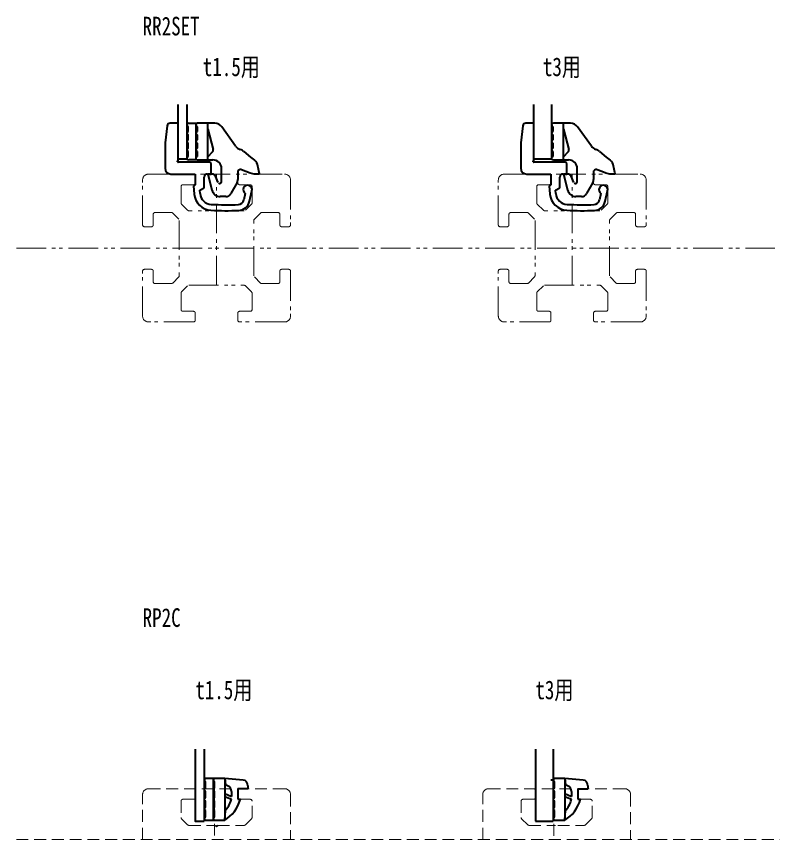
# Model space of a CAD drawing. Units: millimetres on the paper. Extents: x -623 to -78, y -398 to -116.
# Drawn here: x -615.8 to -488, y -258 to -118.9 of the extents above; entities that cross this region are included whole.
import ezdxf
from ezdxf.enums import TextEntityAlignment as Align

# ---------------------------------------------------------------- set-up
doc = ezdxf.new("R2010")
doc.units = ezdxf.units.MM
doc.linetypes.add('DASHED2', pattern=[3, 2, -1])
doc.linetypes.add('DOUBLE_CHAIN1', pattern=[8.8, 5, -1, 0.6, -0.6, 0.6, -1])
for name, color, linetype, lineweight in [('0-0', 7, 'Continuous', 18), ('0-1', 4, 'DOUBLE_CHAIN1', 18), ('0-2', 1, 'Continuous', 40), ('0-3', 2, 'Continuous', 50), ('0-8', 7, 'Continuous', 18), ('0-F', 4, 'DOUBLE_CHAIN1', 18)]:
    doc.layers.add(name, color=color, linetype=linetype, lineweight=lineweight)
doc.styles.add('ＭＳ ゴシック', font='')
doc.styles.get('ＭＳ ゴシック').set_extended_font_data('MS Gothic')

msp = doc.modelspace()

# ---------------------------------------------------------------- linework, layer by layer
at = {"layer": '0-0', "lineweight": 40}
for p, q in [((-590.353, -137.34), (-590.7, -140.2)), ((-588.5, -136.9), (-589.857, -136.9)), ((-588.5, -143.127), (-588.5, -136.9)), ((-530.231, -137.34), (-530.578, -140.2)), ((-528.378, -136.9), (-529.735, -136.9)), ((-528.378, -143.127), (-528.378, -136.9)), ((-590.7, -140.2), (-590.7, -144.5)), ((-530.578, -140.2), (-530.578, -144.5)), ((-588.6, -143.4), (-588.6, -143.3)), ((-528.478, -143.4), (-528.478, -143.3)), ((-583.2, -143.5), (-588.5, -143.5)), ((-582.9, -145.5), (-582.9, -143.8)), ((-523.078, -143.5), (-528.378, -143.5)), ((-522.778, -145.5), (-522.778, -143.8)), ((-589.7, -145.5), (-585.6, -145.5)), ((-585.6, -145.5), (-585.6, -147.289)), ((-584.1, -147.808), (-584.1, -146)), ((-583.6, -145.5), (-582.9, -145.5)), ((-529.578, -145.5), (-525.478, -145.5)), ((-525.478, -145.5), (-525.478, -147.289)), ((-523.978, -147.808), (-523.978, -146)), ((-523.478, -145.5), (-522.778, -145.5)), ((-585.6, -147.289), (-585.9, -147.462)), ((-585.9, -147.462), (-585.776, -148.88)), ((-525.478, -147.289), (-525.778, -147.462)), ((-525.778, -147.462), (-525.654, -148.88)), ((-584.829, -148.229), (-584.1, -147.808)), ((-584.78, -148.793), (-584.829, -148.229)), ((-577.152, -148.783), (-577.402, -149.875)), ((-576.427, -150.098), (-576.019, -148.317)), ((-524.707, -148.229), (-523.978, -147.808)), ((-524.657, -148.793), (-524.707, -148.229)), ((-517.029, -148.783), (-517.279, -149.875)), ((-516.304, -150.098), (-515.897, -148.317)), ((-582.2, -255.6), (-582, -255.8)), ((-582, -255.8), (-581.8, -255.6))]:
    msp.add_line(p, q, dxfattribs=at)
for centre, radius, start, end in [((-589.857, -137.4), 0.5, 90, 173.08877), ((-529.735, -137.4), 0.5, 90, 173.08877), ((-588.5, -143.3), 0.1, 120, 180), ((-588.6, -143.127), 0.1, 300, 0), ((-528.378, -143.3), 0.1, 120, 180), ((-528.478, -143.127), 0.1, 300, 0), ((-589.7, -144.5), 1, 180, 270), ((-588.5, -143.4), 0.1, 180, 270), ((-583.2, -143.8), 0.3, 0, 90), ((-529.578, -144.5), 1, 180, 270), ((-528.378, -143.4), 0.1, 180, 270), ((-523.078, -143.8), 0.3, 0, 90), ((-583.6, -146), 0.5, 90, 180), ((-523.478, -146), 0.5, 90, 180), ((-576.75, -148.15), 0.75, 347.1018, 237.63058), ((-516.628, -148.15), 0.75, 347.1018, 237.63058), ((-582.787, -148.618), 3, 185, 267), ((-582.787, -148.618), 2, 185, 267), ((-522.665, -148.618), 3, 185, 267), ((-522.665, -148.618), 2, 185, 267), ((-578.376, -149.652), 1, 272.00418, 347.1018), ((-578.376, -149.652), 2, 272.03662, 347.1018), ((-518.254, -149.652), 1, 272.00418, 347.1018), ((-518.254, -149.652), 2, 272.03662, 347.1018), ((-580.197, -99.186), 52.5, 267, 272.11453), ((-580.197, -99.186), 51.5, 267, 272.11541), ((-520.074, -99.186), 52.5, 267, 272.11453), ((-520.074, -99.186), 51.5, 267, 272.11541)]:
    msp.add_arc(centre, radius, start, end, dxfattribs=at)
at = {"layer": '0-1'}
for p, q in [((-593.5, -145.5), (-570.5, -145.5)), ((-585.6, -147), (-585.6, -145.8)), ((-582, -164.3), (-582, -145.5)), ((-578.4, -147), (-578.4, -145.8)), ((-533.378, -145.5), (-510.378, -145.5)), ((-525.478, -147), (-525.478, -145.8)), ((-521.878, -164.3), (-521.878, -145.5)), ((-518.278, -147), (-518.278, -145.8)), ((-594.5, -154.1), (-594.5, -146.5)), ((-587.7, -147.3), (-585.9, -147.3)), ((-576.3, -147.3), (-578.1, -147.3)), ((-569.5, -146.5), (-569.5, -154.1)), ((-534.378, -154.1), (-534.378, -146.5)), ((-527.578, -147.3), (-525.778, -147.3)), ((-516.178, -147.3), (-517.978, -147.3)), ((-509.378, -146.5), (-509.378, -154.1)), ((-588, -150.376), (-588, -147.6)), ((-576, -147.6), (-576, -150.376)), ((-527.878, -150.376), (-527.878, -147.6)), ((-515.878, -147.6), (-515.878, -150.376)), ((-586.888, -151.612), (-587.912, -150.588)), ((-576.088, -150.588), (-577.112, -151.612)), ((-526.766, -151.612), (-527.79, -150.588)), ((-515.966, -150.588), (-516.99, -151.612)), ((-592.7, -152.3), (-592.7, -154.1)), ((-592.4, -152), (-589.624, -152)), ((-589.412, -152.088), (-588.388, -153.112)), ((-577.324, -151.7), (-586.676, -151.7)), ((-575.612, -153.112), (-574.588, -152.088)), ((-574.376, -152), (-571.6, -152)), ((-571.3, -152.3), (-571.3, -154.1)), ((-532.578, -152.3), (-532.578, -154.1)), ((-532.278, -152), (-529.502, -152)), ((-529.29, -152.088), (-528.266, -153.112)), ((-517.202, -151.7), (-526.553, -151.7)), ((-515.49, -153.112), (-514.466, -152.088)), ((-514.253, -152), (-511.478, -152)), ((-511.178, -152.3), (-511.178, -154.1)), ((-593, -154.4), (-594.2, -154.4)), ((-588.3, -153.324), (-588.3, -162.676)), ((-575.7, -162.676), (-575.7, -153.324)), ((-571, -154.4), (-569.8, -154.4)), ((-532.878, -154.4), (-534.078, -154.4)), ((-528.178, -153.324), (-528.178, -162.676)), ((-515.578, -162.676), (-515.578, -153.324)), ((-510.878, -154.4), (-509.678, -154.4)), ((-594.5, -169.5), (-594.5, -161.9)), ((-593, -161.6), (-594.2, -161.6)), ((-592.7, -163.7), (-592.7, -161.9)), ((-571.3, -163.7), (-571.3, -161.9)), ((-571, -161.6), (-569.8, -161.6)), ((-569.5, -161.9), (-569.5, -169.5)), ((-534.378, -169.5), (-534.378, -161.9)), ((-532.878, -161.6), (-534.078, -161.6)), ((-532.578, -163.7), (-532.578, -161.9)), ((-511.178, -163.7), (-511.178, -161.9)), ((-510.878, -161.6), (-509.678, -161.6)), ((-509.378, -161.9), (-509.378, -169.5)), ((-589.624, -164), (-592.4, -164)), ((-588.388, -162.888), (-589.412, -163.912)), ((-574.588, -163.912), (-575.612, -162.888)), ((-571.6, -164), (-574.376, -164)), ((-529.502, -164), (-532.278, -164)), ((-528.266, -162.888), (-529.29, -163.912)), ((-514.466, -163.912), (-515.49, -162.888)), ((-511.478, -164), (-514.253, -164)), ((-587.912, -165.412), (-586.888, -164.388)), ((-586.676, -164.3), (-577.324, -164.3)), ((-577.112, -164.388), (-576.088, -165.412)), ((-527.79, -165.412), (-526.766, -164.388)), ((-526.553, -164.3), (-517.202, -164.3)), ((-516.99, -164.388), (-515.966, -165.412)), ((-588, -168.4), (-588, -165.624)), ((-576, -165.624), (-576, -168.4)), ((-527.878, -168.4), (-527.878, -165.624)), ((-515.878, -165.624), (-515.878, -168.4)), ((-587.7, -168.7), (-585.9, -168.7)), ((-585.6, -169), (-585.6, -170.2)), ((-578.4, -169), (-578.4, -170.2)), ((-576.3, -168.7), (-578.1, -168.7)), ((-527.578, -168.7), (-525.778, -168.7)), ((-525.478, -169), (-525.478, -170.2)), ((-518.278, -169), (-518.278, -170.2)), ((-516.178, -168.7), (-517.978, -168.7)), ((-585.9, -170.5), (-593.5, -170.5)), ((-570.5, -170.5), (-578.1, -170.5)), ((-525.778, -170.5), (-533.378, -170.5)), ((-510.378, -170.5), (-517.978, -170.5))]:
    msp.add_line(p, q, dxfattribs=at)
at = {"layer": '0-1', "color": 5, "linetype": 'Continuous', "lineweight": 40}
for p, q in [((-584.1, -242.745), (-584.1, -254.9)), ((-528.12, -242.745), (-528.12, -254.9)), ((-525.12, -242.745), (-525.12, -254.9)), ((-525.17, -247.95), (-525.48, -247.95)), ((-528.12, -254.9), (-525.12, -254.9))]:
    msp.add_line(p, q, dxfattribs=at)
msp.add_lwpolyline([(-585.6, -242.745), (-585.6, -254.9), (-584.1, -254.9)], dxfattribs=at)
at = {"layer": '0-1'}
for centre, radius, start, end in [((-593.5, -146.5), 1, 90, 180), ((-585.9, -145.8), 0.3, 0, 90), ((-578.1, -145.8), 0.3, 90, 180), ((-570.5, -146.5), 1, 0, 90), ((-533.378, -146.5), 1, 90, 180), ((-525.778, -145.8), 0.3, 0, 90), ((-517.978, -145.8), 0.3, 90, 180), ((-510.378, -146.5), 1, 0, 90), ((-587.7, -147.6), 0.3, 90, 180), ((-585.9, -147), 0.3, 270, 0), ((-578.1, -147), 0.3, 180, 270), ((-576.3, -147.6), 0.3, 0, 90), ((-527.578, -147.6), 0.3, 90, 180), ((-525.778, -147), 0.3, 270, 0), ((-517.978, -147), 0.3, 180, 270), ((-516.178, -147.6), 0.3, 0, 90), ((-587.7, -150.376), 0.3, 180, 225), ((-586.676, -151.4), 0.3, 225, 270), ((-576.3, -150.376), 0.3, 315, 0), ((-527.578, -150.376), 0.3, 180, 225), ((-526.553, -151.4), 0.3, 225, 270), ((-516.178, -150.376), 0.3, 315, 0), ((-592.4, -152.3), 0.3, 90, 180), ((-589.624, -152.3), 0.3, 45, 90), ((-574.376, -152.3), 0.3, 90, 135), ((-571.6, -152.3), 0.3, 0, 90), ((-532.278, -152.3), 0.3, 90, 180), ((-529.502, -152.3), 0.3, 45, 90), ((-514.253, -152.3), 0.3, 90, 135), ((-511.478, -152.3), 0.3, 0, 90), ((-594.2, -154.1), 0.3, 180, 270), ((-593, -154.1), 0.3, 270, 0), ((-575.4, -153.324), 0.3, 135, 180), ((-571, -154.1), 0.3, 180, 270), ((-569.8, -154.1), 0.3, 270, 0), ((-534.078, -154.1), 0.3, 180, 270), ((-532.878, -154.1), 0.3, 270, 0), ((-515.278, -153.324), 0.3, 135, 180), ((-510.878, -154.1), 0.3, 180, 270), ((-509.678, -154.1), 0.3, 270, 0), ((-594.2, -161.9), 0.3, 90, 180), ((-593, -161.9), 0.3, 0, 90), ((-588.6, -162.676), 0.3, 315, 0), ((-571, -161.9), 0.3, 90, 180), ((-569.8, -161.9), 0.3, 0, 90), ((-534.078, -161.9), 0.3, 90, 180), ((-532.878, -161.9), 0.3, 0, 90), ((-528.478, -162.676), 0.3, 315, 0), ((-510.878, -161.9), 0.3, 90, 180), ((-509.678, -161.9), 0.3, 0, 90), ((-592.4, -163.7), 0.3, 180, 270), ((-589.624, -163.7), 0.3, 270, 315), ((-574.376, -163.7), 0.3, 225, 270), ((-571.6, -163.7), 0.3, 270, 0), ((-532.278, -163.7), 0.3, 180, 270), ((-529.502, -163.7), 0.3, 270, 315), ((-514.253, -163.7), 0.3, 225, 270), ((-511.478, -163.7), 0.3, 270, 0), ((-587.7, -165.624), 0.3, 135, 180), ((-577.324, -164.6), 0.3, 45, 90), ((-576.3, -165.624), 0.3, 360, 45), ((-527.578, -165.624), 0.3, 135, 180), ((-517.202, -164.6), 0.3, 45, 90), ((-516.178, -165.624), 0.3, 360, 45), ((-593.5, -169.5), 1, 180, 270), ((-587.7, -168.4), 0.3, 180, 270), ((-585.9, -169), 0.3, 0, 90), ((-578.1, -169), 0.3, 90, 180), ((-576.3, -168.4), 0.3, 270, 0), ((-570.5, -169.5), 1, 270, 0), ((-533.378, -169.5), 1, 180, 270), ((-527.578, -168.4), 0.3, 180, 270), ((-525.778, -169), 0.3, 0, 90), ((-517.978, -169), 0.3, 90, 180), ((-516.178, -168.4), 0.3, 270, 0), ((-510.378, -169.5), 1, 270, 0), ((-585.9, -170.2), 0.3, 270, 0), ((-578.1, -170.2), 0.3, 180, 270), ((-525.778, -170.2), 0.3, 270, 0), ((-517.978, -170.2), 0.3, 180, 270)]:
    msp.add_arc(centre, radius, start, end, dxfattribs=at)
at = {"layer": '0-2'}
for p, q in [((-586.8, -138.317), (-586.8, -137.483)), ((-586.7, -136.9), (-585.5, -136.9)), ((-585.5, -136.9), (-585.5, -143.1)), ((-585.3, -137.483), (-585.3, -138.317)), ((-582.288, -136.9), (-585.2, -136.9)), ((-583.5, -143.1), (-583.5, -136.9)), ((-578.772, -140.782), (-581.098, -137.518)), ((-525.178, -137.483), (-525.178, -138.317)), ((-522.166, -136.9), (-525.078, -136.9)), ((-523.378, -143.1), (-523.378, -136.9)), ((-518.65, -140.782), (-520.976, -137.518)), ((-586.8, -139.717), (-586.8, -138.883)), ((-585.3, -138.883), (-585.3, -139.717)), ((-583.5, -137.9), (-582.599, -141.328)), ((-525.178, -138.883), (-525.178, -139.717)), ((-523.378, -137.9), (-522.477, -141.328)), ((-586.8, -141.117), (-586.8, -140.283)), ((-585.3, -140.283), (-585.3, -141.117)), ((-525.178, -140.283), (-525.178, -141.117)), ((-586.8, -142.517), (-586.8, -141.691)), ((-585.3, -141.691), (-585.3, -142.517)), ((-582.726, -141.811), (-583.5, -142.6)), ((-577.402, -141.68), (-576.255, -142.659)), ((-525.178, -141.691), (-525.178, -142.517)), ((-522.604, -141.811), (-523.378, -142.6)), ((-517.279, -141.68), (-516.133, -142.659)), ((-585.5, -143.1), (-586.7, -143.1)), ((-585.2, -143.1), (-582.617, -143.1)), ((-576.255, -142.659), (-575.607, -143.14)), ((-525.078, -143.1), (-522.495, -143.1)), ((-516.133, -142.659), (-515.485, -143.14)), ((-581.146, -146.805), (-581.146, -144.6)), ((-574.987, -144.365), (-575.015, -144.153)), ((-574.796, -145.228), (-574.987, -144.365)), ((-521.024, -146.805), (-521.024, -144.6)), ((-514.865, -144.365), (-514.893, -144.153)), ((-514.674, -145.228), (-514.865, -144.365)), ((-582.708, -145.5), (-583.5, -145.5)), ((-583.5, -145.5), (-582.794, -148.188)), ((-581.71, -146.926), (-582.169, -145.859)), ((-578.427, -145.277), (-578.4, -145.8)), ((-578.4, -145.8), (-578.4, -146.432)), ((-577.027, -145.056), (-577.766, -144.757)), ((-576.306, -145.326), (-577.027, -145.056)), ((-575.63, -145.5), (-576.306, -145.326)), ((-575.065, -145.5), (-575.63, -145.5)), ((-574.77, -145.28), (-574.796, -145.228)), ((-522.585, -145.5), (-523.378, -145.5)), ((-523.378, -145.5), (-522.671, -148.188)), ((-521.588, -146.926), (-522.046, -145.859)), ((-518.305, -145.277), (-518.278, -145.8)), ((-518.278, -145.8), (-518.278, -146.432)), ((-516.905, -145.056), (-517.644, -144.757)), ((-516.184, -145.326), (-516.905, -145.056)), ((-515.508, -145.5), (-516.184, -145.326)), ((-514.943, -145.5), (-515.508, -145.5)), ((-514.647, -145.28), (-514.674, -145.228)), ((-578.531, -146.932), (-579.589, -148.8)), ((-518.409, -146.932), (-519.467, -148.8)), ((-580.438, -149.3), (-581.373, -149.3)), ((-520.316, -149.3), (-521.25, -149.3))]:
    msp.add_line(p, q, dxfattribs=at)
for centre, start, end in [((-586.7, -137.2), 90, 250.52878), ((-585.2, -137.2), 90, 250.52878), ((-525.078, -137.2), 90, 250.52878), ((-586.7, -138.6), 109.47122, 250.52878), ((-585.2, -138.6), 109.47122, 250.52878), ((-525.078, -138.6), 109.47122, 250.52878), ((-586.7, -140), 109.47122, 250.52878), ((-585.2, -140), 109.47122, 250.52878), ((-525.078, -140), 109.47122, 250.52878), ((-586.7, -141.4), 109.47122, 250.52878), ((-585.2, -141.4), 109.47122, 250.52878), ((-525.078, -141.4), 109.47122, 250.52878), ((-586.7, -142.8), 109.47122, 270), ((-585.2, -142.8), 109.47122, 270), ((-525.078, -142.8), 109.47122, 270)]:
    msp.add_arc(centre, 0.3, start, end, dxfattribs=at)
for centre, major_axis, start_param, end_param in [((-582.288, -138.4), (0, 1.5), 5.3407075, 6.2831853), ((-522.166, -138.4), (0, 1.5), 5.3407075, 6.2831853), ((-583.073, -141.457), (0, 0.5), 3.9269908, 4.9741884), ((-577.582, -139.9), (0, 1.5), 2.1991149, 2.8403384), ((-578.401, -142.781), (0, 1.5), 5.5359502, 6.0200941), ((-522.951, -141.457), (0, 0.5), 3.9269908, 4.9741884), ((-517.46, -139.9), (0, 1.5), 2.1991149, 2.8403384), ((-518.279, -142.781), (0, 1.5), 5.5359502, 6.0200941), ((-582.617, -144.6), (0, 1.5), 4.712389, 6.2831853), ((-576.473, -144.353), (0, 1.5), 4.845976, 5.6539169), ((-522.495, -144.6), (0, 1.5), 4.712389, 6.2831853), ((-516.351, -144.353), (0, 1.5), 4.845976, 5.6539169), ((-577.939, -145.225), (0, 0.5), 5.9227377, 7.9587014), ((-517.817, -145.225), (0, 0.5), 5.9227377, 7.9587014), ((-582.708, -146.1), (0, 0.6), 5.1256798, 6.2831853), ((-575.065, -147), (0, 1.5), 6.1494537, 6.2831853), ((-574.891, -145.365), (0, 0.15), 3.2889949, 5.3148058), ((-522.585, -146.1), (0, 0.6), 5.1256798, 6.2831853), ((-514.943, -147), (0, 1.5), 6.1494537, 6.2831853), ((-514.769, -145.365), (0, 0.15), 3.2889949, 5.3148058), ((-581.44, -146.805), (0, 0.3), 2.0943951, 4.712389), ((-579.381, -146.432), (0, 1), 4.1887902, 4.712389), ((-521.318, -146.805), (0, 0.3), 2.0943951, 4.712389), ((-519.259, -146.432), (0, 1), 4.1887902, 4.712389), ((-581.373, -147.8), (0, 1.5), 1.8325957, 3.1415927), ((-580.438, -148.3), (0, 1), 3.1415927, 4.1887902), ((-521.25, -147.8), (0, 1.5), 1.8325957, 3.1415927), ((-520.316, -148.3), (0, 1), 3.1415927, 4.1887902)]:
    msp.add_ellipse(centre, major_axis=major_axis, ratio=0.980769, start_param=start_param, end_param=end_param, dxfattribs=at)
at = {"layer": '0-3', "color": 5, "lineweight": 40}
for p, q in [((-588.5, -143), (-588.5, -133.762)), ((-587, -133.762), (-587, -143)), ((-528.378, -143), (-528.378, -133.762)), ((-525.378, -133.762), (-525.378, -143)), ((-587, -143), (-588.5, -143)), ((-525.378, -143), (-528.378, -143))]:
    msp.add_line(p, q, dxfattribs=at)
at = {"layer": '0-8', "lineweight": 40}
for p, q in [((-580.6, -247.7), (-583.85, -247.7)), ((-583.85, -249.325), (-583.85, -248.2)), ((-582.6, -247.7), (-582.6, -254.7)), ((-582.35, -249.325), (-582.35, -248.2)), ((-580.6, -247.7), (-580.515, -248.741)), ((-580.042, -248.953), (-580.6, -248.7)), ((-576.708, -248.937), (-576.708, -249.4)), ((-523.12, -247.7), (-524.87, -247.7)), ((-524.87, -249.325), (-524.87, -248.2)), ((-520.019, -247.939), (-523.12, -247.7)), ((-523.12, -247.7), (-523.12, -254.7)), ((-523.12, -247.7), (-523.036, -248.741)), ((-522.563, -248.953), (-523.12, -248.7)), ((-519.228, -248.937), (-519.228, -249.4)), ((-583.85, -250.95), (-583.85, -249.825)), ((-582.35, -250.95), (-582.35, -249.825)), ((-580.6, -250.2), (-579.5, -250.7)), ((-580.6, -250.2), (-580.6, -250.7)), ((-579.5, -249.887), (-579.5, -250.7)), ((-576.708, -249.4), (-578.4, -249.4)), ((-578.4, -249.4), (-578.4, -251.2)), ((-524.87, -250.95), (-524.87, -249.825)), ((-523.12, -250.2), (-522.02, -250.7)), ((-523.12, -250.2), (-523.12, -250.7)), ((-522.02, -249.887), (-522.02, -250.7)), ((-520.92, -249.4), (-519.228, -249.4)), ((-520.92, -249.4), (-520.92, -251.2)), ((-583.85, -252.575), (-583.85, -251.45)), ((-582.35, -252.575), (-582.35, -251.45)), ((-580.6, -250.7), (-579.5, -251.2)), ((-578.4, -251.2), (-577.977, -251.2)), ((-524.87, -252.575), (-524.87, -251.45)), ((-523.12, -250.7), (-522.02, -251.2)), ((-520.92, -251.2), (-520.497, -251.2)), ((-583.85, -254.2), (-583.85, -253.075)), ((-582.35, -254.2), (-582.35, -253.075)), ((-580.6, -254.7), (-580.515, -253.117)), ((-524.87, -254.2), (-524.87, -253.075)), ((-523.12, -254.7), (-523.036, -253.117)), ((-583.85, -254.7), (-580.6, -254.7)), ((-524.87, -254.7), (-523.12, -254.7))]:
    msp.add_line(p, q, dxfattribs=at)
at = {"layer": '0-8', "color": 4, "linetype": 'DASHED2'}
for p, q in [((-594.5, -258), (-594.5, -250.4)), ((-593.5, -249.4), (-570.5, -249.4)), ((-585.6, -249.7), (-585.6, -250.9)), ((-582.35, -249.325), (-582.35, -258)), ((-578.4, -250.9), (-578.4, -249.7)), ((-569.5, -250.4), (-569.5, -258)), ((-537.02, -258), (-537.02, -250.4)), ((-536.02, -249.4), (-513.02, -249.4)), ((-528.12, -249.7), (-528.12, -250.9)), ((-524.995, -249.362), (-524.995, -258)), ((-520.92, -250.9), (-520.92, -249.7)), ((-512.02, -250.4), (-512.02, -258)), ((-588, -251.5), (-588, -254.276)), ((-585.9, -251.2), (-587.7, -251.2)), ((-576.3, -251.2), (-578.1, -251.2)), ((-576, -254.276), (-576, -251.5)), ((-530.52, -251.5), (-530.52, -254.276)), ((-528.42, -251.2), (-530.22, -251.2)), ((-518.82, -251.2), (-520.62, -251.2)), ((-518.52, -254.276), (-518.52, -251.5)), ((-587.912, -254.488), (-586.888, -255.512)), ((-577.112, -255.512), (-576.088, -254.488)), ((-530.432, -254.488), (-529.408, -255.512)), ((-519.632, -255.512), (-518.608, -254.488)), ((-586.676, -255.6), (-582.2, -255.6)), ((-581.8, -255.6), (-577.324, -255.6)), ((-529.196, -255.6), (-524.72, -255.6)), ((-524.32, -255.6), (-519.845, -255.6)), ((-615.818, -258), (-78.434, -258))]:
    msp.add_line(p, q, dxfattribs=at)
at = {"layer": '0-8', "lineweight": 40}
msp.add_lwpolyline([(-577.499, -247.939), (-580.6, -247.7), (-580.6, -254.7)], dxfattribs=at)
for centre in [(-583.85, -247.95), (-582.35, -247.95), (-524.87, -247.95), (-583.85, -249.575), (-582.35, -249.575), (-524.87, -249.575), (-583.85, -251.2), (-582.35, -251.2), (-524.87, -251.2), (-583.85, -252.825), (-582.35, -252.825), (-524.87, -252.825), (-583.85, -254.45), (-582.35, -254.45), (-524.87, -254.45)]:
    msp.add_arc(centre, 0.25, 90, 270, dxfattribs=at)
at = {"layer": '0-8', "color": 4, "linetype": 'DASHED2'}
for centre, radius, start, end in [((-593.5, -250.4), 1, 90, 180), ((-585.9, -249.7), 0.3, 0, 90), ((-578.1, -249.7), 0.3, 90, 180), ((-570.5, -250.4), 1, 0, 90), ((-536.02, -250.4), 1, 90, 180), ((-528.42, -249.7), 0.3, 0, 90), ((-520.62, -249.7), 0.3, 90, 180), ((-513.02, -250.4), 1, 0, 90), ((-587.7, -251.5), 0.3, 90, 180), ((-585.9, -250.9), 0.3, 270, 0), ((-578.1, -250.9), 0.3, 180, 270), ((-576.3, -251.5), 0.3, 0, 90), ((-530.22, -251.5), 0.3, 90, 180), ((-528.42, -250.9), 0.3, 270, 0), ((-520.62, -250.9), 0.3, 180, 270), ((-518.82, -251.5), 0.3, 0, 90), ((-587.7, -254.276), 0.3, 180, 225), ((-576.3, -254.276), 0.3, 315, 0), ((-530.22, -254.276), 0.3, 180, 225), ((-518.82, -254.276), 0.3, 315, 0), ((-586.676, -255.3), 0.3, 225, 270), ((-577.324, -255.3), 0.3, 270, 315), ((-529.196, -255.3), 0.3, 225, 270), ((-519.845, -255.3), 0.3, 270, 315)]:
    msp.add_arc(centre, radius, start, end, dxfattribs=at)
at = {"layer": '0-8', "lineweight": 40}
for centre, major_axis, start_param, end_param in [((-580.346, -249.887), (0, 1), 4.712389, 5.9160115), ((-577.554, -248.937), (0, 1), 4.712389, 6.2180601), ((-522.866, -249.887), (0, 1), 4.712389, 5.9160115), ((-520.074, -248.937), (0, 1), 4.712389, 6.2180601), ((-582.759, -250.119), (0, 4), 3.8332373, 4.4387902), ((-582.789, -249.286), (0, 6), 3.5873014, 4.3877443), ((-525.279, -250.119), (0, 4), 3.8332373, 4.4387902), ((-525.309, -249.286), (0, 6), 3.5873014, 4.3877443)]:
    msp.add_ellipse(centre, major_axis=major_axis, ratio=0.846154, start_param=start_param, end_param=end_param, dxfattribs=at)
at = {"layer": '0-F'}
msp.add_line((-615.818, -158), (-78.434, -158), dxfattribs=at)

# ---------------------------------------------------------------- texts
at = {"layer": '0-0', "style": 'ＭＳ ゴシック', "width": 0.75}
for s, p in [('RR2SET', (-594.5, -123)), ('t1.5用', (-584.332, -129.878)), ('t3用', (-526.853, -129.878)), ('RP2C', (-594.5, -223)), ('t1.5用', (-585.6, -235.222)), ('t3用', (-528.12, -235.222))]:
    msp.add_text(s, height=3.152, dxfattribs=at).set_placement(p, align=Align.BOTTOM_LEFT)

doc.saveas('drawing.dxf')
